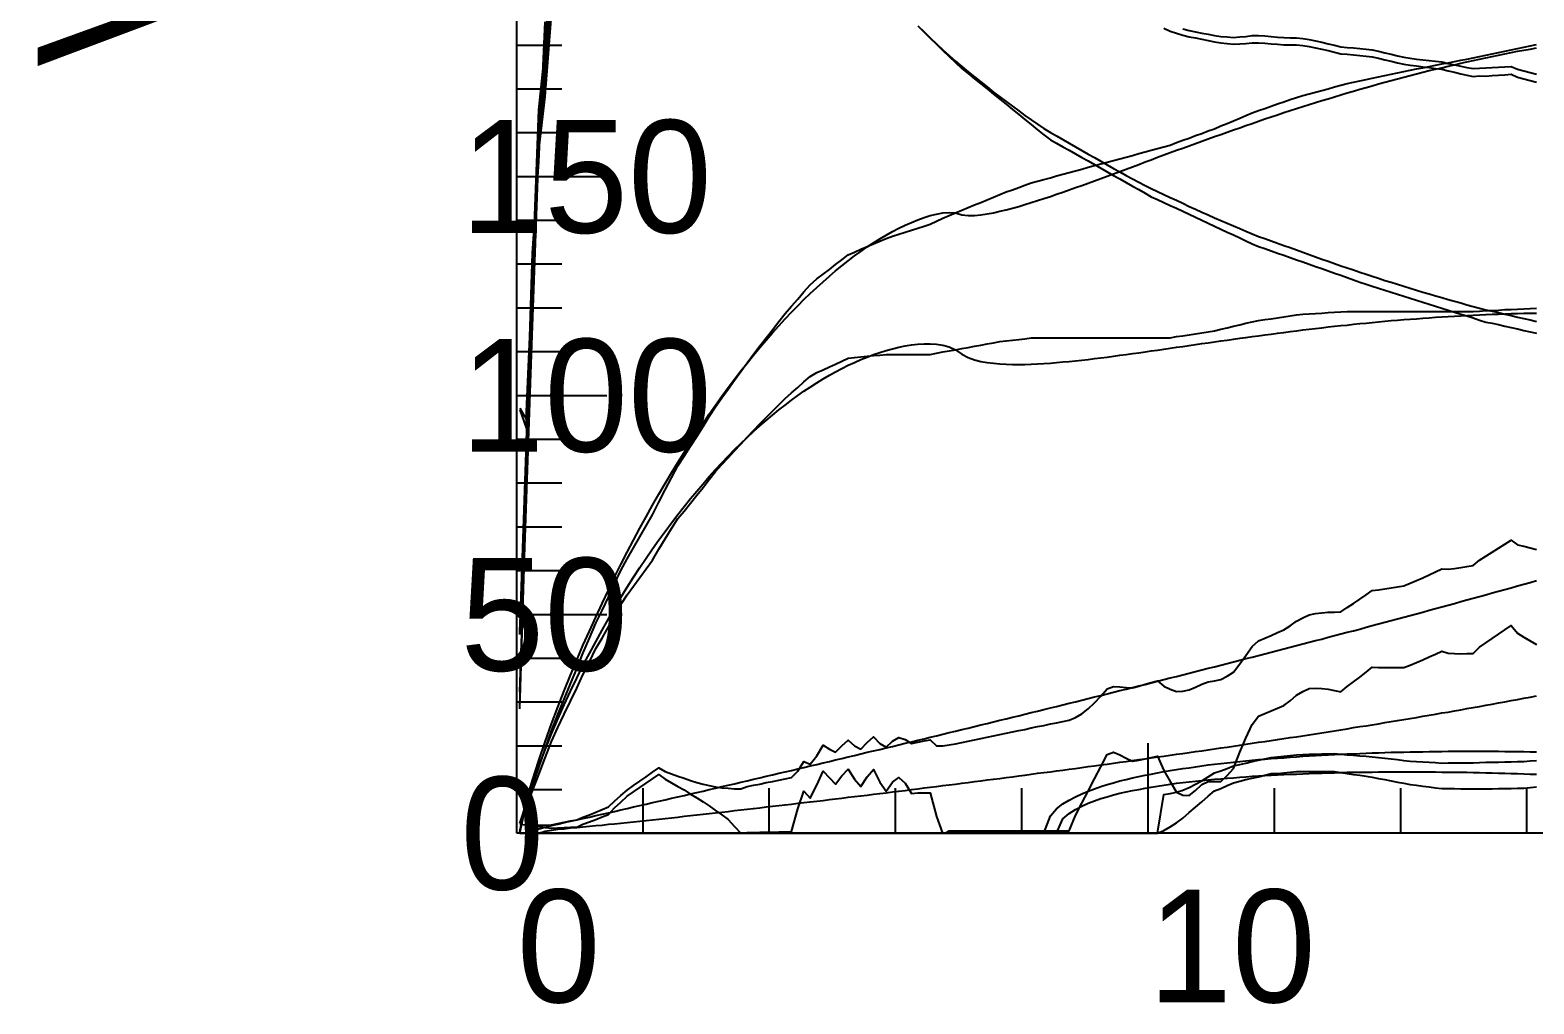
# Model space of a CAD drawing. Extents: x -35 to 191, y -35 to 135.
# Drawn here: x -34.5 to 72.2, y -12.1 to 57 of the extents above; entities that cross this region are included whole.
import ezdxf

# ---------------------------------------------------------------- set-up
doc = ezdxf.new("R2010")
doc.units = 0

msp = doc.modelspace()

# ---------------------------------------------------------------- linework, layer by layer
at = {"color": 0}
for p, q in [((0, 55.92), (3.2, 55.92)), ((0, 52.81), (3.2, 52.81)), ((0, 49.71), (3.2, 49.71)), ((0, 46.6), (6.4, 46.6)), ((0, 43.49), (3.2, 43.49)), ((0, 40.39), (3.2, 40.39)), ((0, 37.28), (3.2, 37.28)), ((0, 34.17), (3.2, 34.17)), ((0, 31.07), (6.4, 31.07)), ((0, 27.96), (3.2, 27.96)), ((0, 24.85), (3.2, 24.85)), ((0, 21.75), (3.2, 21.75)), ((0, 18.64), (3.2, 18.64)), ((0, 15.53), (6.4, 15.53)), ((0, 12.43), (3.2, 12.43)), ((0, 9.32), (3.2, 9.32)), ((0, 6.21), (3.2, 6.21)), ((44.8, 0), (44.8, 6.4)), ((0, 3.11), (3.2, 3.11)), ((8.96, 0), (8.96, 3.2)), ((17.92, 0), (17.92, 3.2)), ((26.88, 0), (26.88, 3.2)), ((35.84, 0), (35.84, 3.2)), ((53.76, 0), (53.76, 3.2)), ((62.72, 0), (62.72, 3.2)), ((71.68, 0), (71.68, 3.2))]:
    msp.add_line(p, q, dxfattribs=at)
msp.add_lwpolyline([(0, 0), (0, 108.73), (179.2, 108.73), (179.2, 0)], close=True, dxfattribs=at)
at = {"color": 3}
for points in [[(0.22, 30.15), (0.67, 29.39), (1.12, 39.49), (1.57, 51.34), (2.02, 55.63), (2.46, 61.73)], [(0.22, 14.1), (0.67, 27.04), (1.12, 41.16), (1.57, 47.64), (2.02, 57.57)], [(0.22, 0.13), (0.67, 2.26), (1.12, 3.76), (1.57, 5.17), (2.02, 6.49), (2.46, 7.75), (2.91, 8.95), (3.36, 10.1), (3.81, 11.21), (4.26, 12.28), (4.7, 13.33), (5.15, 14.34), (5.6, 15.33), (6.05, 16.3), (6.5, 17.24), (6.94, 18.16), (7.39, 19.06), (7.84, 19.94), (8.29, 20.8), (8.74, 21.64), (9.18, 22.46), (9.63, 23.27), (10.08, 24.05), (10.53, 24.82), (10.98, 25.57), (11.42, 26.31), (11.87, 27.02), (12.32, 27.73), (12.77, 28.41), (13.22, 29.08), (13.66, 29.74), (14.11, 30.38), (14.56, 31), (15.01, 31.62), (15.46, 32.21), (15.9, 32.8), (16.35, 33.36), (16.8, 33.92), (17.25, 34.46), (17.7, 34.99), (18.14, 35.5), (18.59, 36), (19.04, 36.49), (19.49, 36.96), (19.94, 37.42), (20.38, 37.87), (20.83, 38.3), (21.28, 38.72), (21.73, 39.13), (22.18, 39.52), (22.62, 39.9), (23.07, 40.27), (23.52, 40.62), (23.97, 40.96), (24.42, 41.28), (24.86, 41.6), (25.31, 41.89), (25.76, 42.17), (26.21, 42.44), (26.66, 42.69), (27.1, 42.93), (27.55, 43.14), (28, 43.34), (28.45, 43.52), (28.9, 43.68), (29.34, 43.82), (29.79, 43.93), (30.24, 44.01), (30.69, 44.04), (31.14, 44.01), (31.58, 43.89), (32.03, 43.83), (32.48, 43.84), (32.93, 43.88), (33.38, 43.95), (33.82, 44.03), (34.27, 44.13), (34.72, 44.24), (35.17, 44.35), (35.62, 44.48), (36.06, 44.61), (36.51, 44.75), (36.96, 44.89), (37.41, 45.03), (37.86, 45.18), (38.3, 45.34), (38.75, 45.49), (39.2, 45.65), (39.65, 45.81), (40.1, 45.97), (40.54, 46.13), (40.99, 46.3), (41.44, 46.46), (41.89, 46.63), (42.34, 46.79), (42.78, 46.96), (43.23, 47.12), (43.68, 47.29), (44.13, 47.46), (44.58, 47.63), (45.02, 47.79), (45.47, 47.96), (45.92, 48.13), (46.37, 48.29), (46.82, 48.46), (47.26, 48.62), (47.71, 48.78), (48.16, 48.95), (48.61, 49.11), (49.06, 49.27), (49.5, 49.43), (49.95, 49.59), (50.4, 49.75), (50.85, 49.91), (51.3, 50.06), (51.74, 50.22), (52.19, 50.37), (52.64, 50.53), (53.09, 50.68), (53.54, 50.83), (53.98, 50.98), (54.43, 51.13), (54.88, 51.27), (55.33, 51.42), (55.78, 51.56), (56.22, 51.7), (56.67, 51.85), (57.12, 51.98), (57.57, 52.12), (58.02, 52.26), (58.46, 52.39), (58.91, 52.53), (59.36, 52.66), (59.81, 52.79), (60.26, 52.92), (60.7, 53.04), (61.15, 53.17), (61.6, 53.29), (62.05, 53.41), (62.5, 53.53), (62.94, 53.65), (63.39, 53.77), (63.84, 53.88), (64.29, 54), (64.74, 54.11), (65.18, 54.22), (65.63, 54.32), (66.08, 54.43), (66.53, 54.53), (66.98, 54.64), (67.42, 54.74), (67.87, 54.84), (68.32, 54.93), (68.77, 55.03), (69.22, 55.12), (69.66, 55.21), (70.11, 55.3), (70.56, 55.39), (71.01, 55.48), (71.46, 55.56), (71.9, 55.64), (72.35, 55.72)], [(0.22, 0), (0.67, 0), (1.12, 0.19), (1.57, 0.31), (2.02, 0.43), (2.46, 0.54), (2.91, 0.65), (3.36, 0.75), (3.81, 0.85), (4.26, 0.95), (4.7, 1.05), (5.15, 1.15), (5.6, 1.25), (6.05, 1.35), (6.5, 1.45), (6.94, 1.55), (7.39, 1.65), (7.84, 1.76), (8.29, 1.86), (8.74, 1.96), (9.18, 2.06), (9.63, 2.17), (10.08, 2.27), (10.53, 2.37), (10.98, 2.48), (11.42, 2.58), (11.87, 2.68), (12.32, 2.79), (12.77, 2.89), (13.22, 2.99), (13.66, 3.1), (14.11, 3.2), (14.56, 3.31), (15.01, 3.41), (15.46, 3.51), (15.9, 3.62), (16.35, 3.72), (16.8, 3.83), (17.25, 3.93), (17.7, 4.04), (18.14, 4.14), (18.59, 4.25), (19.04, 4.35), (19.49, 4.46), (19.94, 4.57), (20.38, 4.67), (20.83, 4.78), (21.28, 4.88), (21.73, 4.99), (22.18, 5.1), (22.62, 5.2), (23.07, 5.31), (23.52, 5.42), (23.97, 5.52), (24.42, 5.63), (24.86, 5.74), (25.31, 5.84), (25.76, 5.95), (26.21, 6.06), (26.66, 6.16), (27.1, 6.27), (27.55, 6.38), (28, 6.49), (28.45, 6.6), (28.9, 6.7), (29.34, 6.81), (29.79, 6.92), (30.24, 7.03), (30.69, 7.14), (31.14, 7.25), (31.58, 7.35), (32.03, 7.46), (32.48, 7.57), (32.93, 7.68), (33.38, 7.79), (33.82, 7.9), (34.27, 8.01), (34.72, 8.12), (35.17, 8.23), (35.62, 8.34), (36.06, 8.45), (36.51, 8.56), (36.96, 8.67), (37.41, 8.78), (37.86, 8.89), (38.3, 9), (38.75, 9.11), (39.2, 9.22), (39.65, 9.33), (40.1, 9.45), (40.54, 9.56), (40.99, 9.67), (41.44, 9.78), (41.89, 9.89), (42.34, 10), (42.78, 10.12), (43.23, 10.23), (43.68, 10.34), (44.13, 10.45), (44.58, 10.56), (45.02, 10.68), (45.47, 10.79), (45.92, 10.9), (46.37, 11.02), (46.82, 11.13), (47.26, 11.24), (47.71, 11.36), (48.16, 11.47), (48.61, 11.59), (49.06, 11.7), (49.5, 11.81), (49.95, 11.93), (50.4, 12.04), (50.85, 12.16), (51.3, 12.27), (51.74, 12.39), (52.19, 12.5), (52.64, 12.62), (53.09, 12.73), (53.54, 12.85), (53.98, 12.97), (54.43, 13.08), (54.88, 13.2), (55.33, 13.32), (55.78, 13.43), (56.22, 13.55), (56.67, 13.67), (57.12, 13.78), (57.57, 13.9), (58.02, 14.02), (58.46, 14.14), (58.91, 14.26), (59.36, 14.37), (59.81, 14.49), (60.26, 14.61), (60.7, 14.73), (61.15, 14.85), (61.6, 14.97), (62.05, 15.09), (62.5, 15.21), (62.94, 15.33), (63.39, 15.45), (63.84, 15.57), (64.29, 15.69), (64.74, 15.82), (65.18, 15.94), (65.63, 16.06), (66.08, 16.18), (66.53, 16.3), (66.98, 16.43), (67.42, 16.55), (67.87, 16.67), (68.32, 16.8), (68.77, 16.92), (69.22, 17.05), (69.66, 17.17), (70.11, 17.3), (70.56, 17.42), (71.01, 17.55), (71.46, 17.68), (71.9, 17.8), (72.35, 17.93)], [(0.22, 0), (0.67, 0), (1.12, 0), (1.57, 0), (2.02, 0), (2.46, 0), (2.91, 0), (3.36, 0), (3.81, 0), (4.26, 0), (4.7, 0), (5.15, 0), (5.6, 0), (6.05, 0), (6.5, 0), (6.94, 0), (7.39, 0), (7.84, 0), (8.29, 0), (8.74, 0), (9.18, 0), (9.63, 0), (10.08, 0), (10.53, 0), (10.98, 0), (11.42, 0), (11.87, 0), (12.32, 0), (12.77, 0), (13.22, 0), (13.66, 0), (14.11, 0), (14.56, 0), (15.01, 0), (15.46, 0), (15.9, 0), (16.35, 0), (16.8, 0), (17.25, 0), (17.7, 0), (18.14, 0), (18.59, 0), (19.04, 0), (19.49, 0), (19.94, 0), (20.38, 0), (20.83, 0), (21.28, 0), (21.73, 0), (22.18, 0), (22.62, 0), (23.07, 0), (23.52, 0), (23.97, 0), (24.42, 0), (24.86, 0), (25.31, 0), (25.76, 0), (26.21, 0), (26.66, 0), (27.1, 0), (27.55, 0), (28, 0), (28.45, 0), (28.9, 0), (29.34, 0), (29.79, 0), (30.24, 0), (30.69, 0), (31.14, 0), (31.58, 0), (32.03, 0), (32.48, 0), (32.93, 0), (33.38, 0), (33.82, 0), (34.27, 0), (34.72, 0), (35.17, 0), (35.62, 0), (36.06, 0), (36.51, 0), (36.96, 0), (37.41, 0), (37.86, 1.23), (38.3, 1.72), (38.75, 2.08), (39.2, 2.35), (39.65, 2.59), (40.1, 2.8), (40.54, 2.99), (40.99, 3.16), (41.44, 3.31), (41.89, 3.45), (42.34, 3.58), (42.78, 3.71), (43.23, 3.82), (43.68, 3.92), (44.13, 4.02), (44.58, 4.12), (45.02, 4.2), (45.47, 4.29), (45.92, 4.37), (46.37, 4.45), (46.82, 4.52), (47.26, 4.59), (47.71, 4.65), (48.16, 4.72), (48.61, 4.78), (49.06, 4.84), (49.5, 4.89), (49.95, 4.94), (50.4, 4.99), (50.85, 5.04), (51.3, 5.09), (51.74, 5.13), (52.19, 5.18), (52.64, 5.22), (53.09, 5.26), (53.54, 5.29), (53.98, 5.33), (54.43, 5.36), (54.88, 5.4), (55.33, 5.43), (55.78, 5.46), (56.22, 5.48), (56.67, 5.51), (57.12, 5.54), (57.57, 5.56), (58.02, 5.58), (58.46, 5.61), (58.91, 5.63), (59.36, 5.64), (59.81, 5.66), (60.26, 5.68), (60.7, 5.7), (61.15, 5.71), (61.6, 5.72), (62.05, 5.74), (62.5, 5.75), (62.94, 5.76), (63.39, 5.77), (63.84, 5.78), (64.29, 5.78), (64.74, 5.79), (65.18, 5.8), (65.63, 5.8), (66.08, 5.81), (66.53, 5.81), (66.98, 5.81), (67.42, 5.81), (67.87, 5.81), (68.32, 5.81), (68.77, 5.81), (69.22, 5.81), (69.66, 5.81), (70.11, 5.8), (70.56, 5.8), (71.01, 5.79), (71.46, 5.79), (71.9, 5.78), (72.35, 5.77)]]:
    msp.add_lwpolyline(points, dxfattribs=at)
at = {"color": 4}
for points in [[(0.22, 30.16), (0.67, 29.39), (1.12, 39.46), (1.57, 51.3), (2.02, 55.57), (2.46, 61.67)], [(0.22, 9.02), (0.67, 24.09), (1.12, 37.1), (1.57, 49.87), (2.02, 54.37), (2.46, 60.58)], [(0.22, 0.69), (0.67, 2.05), (1.12, 3.36), (1.57, 4.67), (2.02, 5.97), (2.46, 7.27), (2.91, 8.42), (3.36, 9.51), (3.81, 10.59), (4.26, 11.67), (4.7, 12.75), (5.15, 13.83), (5.6, 14.9), (6.05, 15.81), (6.5, 16.76), (6.94, 17.7), (7.39, 18.64), (7.84, 19.48), (8.29, 20.26), (8.74, 21.04), (9.18, 21.81), (9.63, 22.59), (10.08, 23.5), (10.53, 24.36), (10.98, 25.22), (11.42, 26.07), (11.87, 26.75), (12.32, 27.46), (12.77, 28.16), (13.22, 28.86), (13.66, 29.56), (14.11, 30.26), (14.56, 30.89), (15.01, 31.51), (15.46, 32.14), (15.9, 32.76), (16.35, 33.37), (16.8, 33.99), (17.25, 34.58), (17.7, 35.16), (18.14, 35.73), (18.59, 36.3), (19.04, 36.87), (19.49, 37.39), (19.94, 37.9), (20.38, 38.42), (20.83, 38.92), (21.28, 39.33), (21.73, 39.67), (22.18, 40.01), (22.62, 40.36), (23.07, 40.69), (23.52, 41.03), (23.97, 41.24), (24.42, 41.44), (24.86, 41.64), (25.31, 41.83), (25.76, 42.02), (26.21, 42.21), (26.66, 42.36), (27.1, 42.51), (27.55, 42.65), (28, 42.8), (28.45, 42.94), (28.9, 43.08), (29.34, 43.22), (29.79, 43.44), (30.24, 43.63), (30.69, 43.83), (31.14, 44.02), (31.58, 44.2), (32.03, 44.39), (32.48, 44.58), (32.93, 44.76), (33.38, 44.95), (33.82, 45.14), (34.27, 45.32), (34.72, 45.5), (35.17, 45.66), (35.62, 45.82), (36.06, 45.98), (36.51, 46.14), (36.96, 46.27), (37.41, 46.39), (37.86, 46.51), (38.3, 46.64), (38.75, 46.76), (39.2, 46.88), (39.65, 47.01), (40.1, 47.13), (40.54, 47.25), (40.99, 47.37), (41.44, 47.5), (41.89, 47.62), (42.34, 47.74), (42.78, 47.86), (43.23, 47.98), (43.68, 48.1), (44.13, 48.22), (44.58, 48.34), (45.02, 48.46), (45.47, 48.58), (45.92, 48.7), (46.37, 48.82), (46.82, 49), (47.26, 49.17), (47.71, 49.33), (48.16, 49.5), (48.61, 49.66), (49.06, 49.83), (49.5, 49.99), (49.95, 50.19), (50.4, 50.37), (50.85, 50.56), (51.3, 50.74), (51.74, 50.93), (52.19, 51.11), (52.64, 51.28), (53.09, 51.43), (53.54, 51.59), (53.98, 51.75), (54.43, 51.9), (54.88, 52.06), (55.33, 52.21), (55.78, 52.34), (56.22, 52.46), (56.67, 52.59), (57.12, 52.71), (57.57, 52.83), (58.02, 52.95), (58.46, 53.07), (58.91, 53.19), (59.36, 53.29), (59.81, 53.39), (60.26, 53.49), (60.7, 53.58), (61.15, 53.68), (61.6, 53.77), (62.05, 53.87), (62.5, 53.96), (62.94, 54.05), (63.39, 54.14), (63.84, 54.23), (64.29, 54.32), (64.74, 54.41), (65.18, 54.5), (65.63, 54.59), (66.08, 54.67), (66.53, 54.76), (66.98, 54.85), (67.42, 54.93), (67.87, 55.01), (68.32, 55.11), (68.77, 55.21), (69.22, 55.3), (69.66, 55.4), (70.11, 55.5), (70.56, 55.59), (71.01, 55.68), (71.46, 55.78), (71.9, 55.87), (72.35, 55.96)], [(0.22, 0.65), (0.67, 0.59), (1.12, 0.56), (1.57, 0.56), (2.02, 0.57), (2.46, 0.6), (2.91, 0.7), (3.36, 0.79), (3.81, 0.87), (4.26, 0.96), (4.7, 1.14), (5.15, 1.31), (5.6, 1.49), (6.05, 1.68), (6.5, 1.87), (6.94, 2.28), (7.39, 2.67), (7.84, 3.06), (8.29, 3.38), (8.74, 3.7), (9.18, 4.01), (9.63, 4.33), (10.08, 4.64), (10.53, 4.38), (10.98, 4.21), (11.42, 4.05), (11.87, 3.9), (12.32, 3.73), (12.77, 3.6), (13.22, 3.48), (13.66, 3.38), (14.11, 3.28), (14.56, 3.22), (15.01, 3.19), (15.46, 3.16), (15.9, 3.16), (16.35, 3.31), (16.8, 3.4), (17.25, 3.49), (17.7, 3.59), (18.14, 3.68), (18.59, 3.77), (19.04, 3.86), (19.49, 3.95), (19.94, 4.4), (20.38, 5.1), (20.83, 4.9), (21.28, 5.5), (21.73, 6.24), (22.18, 5.97), (22.62, 5.76), (23.07, 6.2), (23.52, 6.6), (23.97, 6.2), (24.42, 5.97), (24.86, 6.44), (25.31, 6.84), (25.76, 6.36), (26.21, 6.11), (26.66, 6.53), (27.1, 6.79), (27.55, 6.64), (28, 6.36), (28.45, 6.47), (28.9, 6.55), (29.34, 6.63), (29.79, 6.19), (30.24, 6.19), (30.69, 6.26), (31.14, 6.35), (31.58, 6.44), (32.03, 6.54), (32.48, 6.63), (32.93, 6.72), (33.38, 6.82), (33.82, 6.91), (34.27, 7), (34.72, 7.1), (35.17, 7.19), (35.62, 7.28), (36.06, 7.37), (36.51, 7.47), (36.96, 7.56), (37.41, 7.65), (37.86, 7.75), (38.3, 7.84), (38.75, 7.93), (39.2, 8.03), (39.65, 8.22), (40.1, 8.48), (40.54, 8.83), (40.99, 9.24), (41.44, 9.72), (41.89, 10.24), (42.34, 10.42), (42.78, 10.38), (43.23, 10.35), (43.68, 10.32), (44.13, 10.44), (44.58, 10.57), (45.02, 10.69), (45.47, 10.82), (45.92, 10.43), (46.37, 10.21), (46.82, 10.05), (47.26, 10.09), (47.71, 10.17), (48.16, 10.36), (48.61, 10.58), (49.06, 10.73), (49.5, 10.82), (49.95, 10.91), (50.4, 11.15), (50.85, 11.43), (51.3, 12.03), (51.74, 12.61), (52.19, 13.24), (52.64, 13.66), (53.09, 13.85), (53.54, 14.04), (53.98, 14.24), (54.43, 14.43), (54.88, 14.72), (55.33, 15.04), (55.78, 15.28), (56.22, 15.49), (56.67, 15.58), (57.12, 15.63), (57.57, 15.69), (58.02, 15.69), (58.46, 15.71), (58.91, 16.01), (59.36, 16.31), (59.81, 16.61), (60.26, 16.91), (60.7, 17.22), (61.15, 17.27), (61.6, 17.34), (62.05, 17.41), (62.5, 17.48), (62.94, 17.55), (63.39, 17.74), (63.84, 17.93), (64.29, 18.13), (64.74, 18.34), (65.18, 18.55), (65.63, 18.76), (66.08, 18.74), (66.53, 18.79), (66.98, 18.85), (67.42, 18.93), (67.87, 19), (68.32, 19.38), (68.77, 19.66), (69.22, 19.94), (69.66, 20.22), (70.11, 20.5), (70.56, 20.79), (71.01, 20.47), (71.46, 20.36), (71.9, 20.25), (72.35, 20.14)], [(0.22, 0), (0.67, 0), (1.12, 0), (1.57, 0), (2.02, 0), (2.46, 0), (2.91, 0), (3.36, 0), (3.81, 0), (4.26, 0), (4.7, 0), (5.15, 0), (5.6, 0), (6.05, 0), (6.5, 0), (6.94, 0), (7.39, 0), (7.84, 0), (8.29, 0), (8.74, 0), (9.18, 0), (9.63, 0), (10.08, 0), (10.53, 0), (10.98, 0), (11.42, 0), (11.87, 0), (12.32, 0), (12.77, 0), (13.22, 0), (13.66, 0), (14.11, 0), (14.56, 0), (15.01, 0), (15.46, 0), (15.9, 0), (16.35, 0), (16.8, 0), (17.25, 0), (17.7, 0), (18.14, 0), (18.59, 0), (19.04, 0), (19.49, 0), (19.94, 0), (20.38, 0), (20.83, 0), (21.28, 0), (21.73, 0), (22.18, 0), (22.62, 0), (23.07, 0), (23.52, 0), (23.97, 0), (24.42, 0), (24.86, 0), (25.31, 0), (25.76, 0), (26.21, 0), (26.66, 0), (27.1, 0), (27.55, 0), (28, 0), (28.45, 0), (28.9, 0), (29.34, 0), (29.79, 0), (30.24, 0), (30.69, 0), (31.14, 0), (31.58, 0), (32.03, 0), (32.48, 0), (32.93, 0), (33.38, 0), (33.82, 0), (34.27, 0), (34.72, 0), (35.17, 0), (35.62, 0), (36.06, 0), (36.51, 0), (36.96, 0), (37.41, 0), (37.86, 0), (38.3, 0), (38.75, 0), (39.2, 0), (39.65, 0), (40.1, 0), (40.54, 0), (40.99, 0), (41.44, 0), (41.89, 0), (42.34, 0), (42.78, 0), (43.23, 0), (43.68, 0), (44.13, 0), (44.58, 0), (45.02, 0), (45.47, 0), (45.92, 2.74), (46.37, 2.81), (46.82, 2.91), (47.26, 3.05), (47.71, 3.24), (48.16, 3.47), (48.61, 3.72), (49.06, 3.99), (49.5, 4.28), (49.95, 4.42), (50.4, 4.6), (50.85, 4.77), (51.3, 4.87), (51.74, 4.97), (52.19, 5.08), (52.64, 5.18), (53.09, 5.28), (53.54, 5.38), (53.98, 5.41), (54.43, 5.46), (54.88, 5.51), (55.33, 5.56), (55.78, 5.58), (56.22, 5.6), (56.67, 5.61), (57.12, 5.63), (57.57, 5.64), (58.02, 5.65), (58.46, 5.6), (58.91, 5.57), (59.36, 5.53), (59.81, 5.49), (60.26, 5.46), (60.7, 5.42), (61.15, 5.37), (61.6, 5.32), (62.05, 5.27), (62.5, 5.22), (62.94, 5.17), (63.39, 5.12), (63.84, 5.1), (64.29, 5.07), (64.74, 5.04), (65.18, 5.01), (65.63, 4.98), (66.08, 5), (66.53, 5), (66.98, 5), (67.42, 5), (67.87, 5), (68.32, 5.01), (68.77, 5.03), (69.22, 5.04), (69.66, 5.05), (70.11, 5.06), (70.56, 5.07), (71.01, 5.08), (71.46, 5.1), (71.9, 5.13), (72.35, 5.15)]]:
    msp.add_lwpolyline(points, dxfattribs=at)
at = {"color": 1}
for points in [[(0.22, 14.31), (0.67, 25.12), (1.12, 37.39), (1.57, 50.06), (2.02, 53.34), (2.46, 59.09)], [(45.92, 57.13), (46.37, 56.91), (46.82, 56.76), (47.26, 56.63), (47.71, 56.52), (48.16, 56.43), (48.61, 56.35), (49.06, 56.26), (49.5, 56.16), (49.95, 56.09), (50.4, 56.03), (50.85, 55.99), (51.3, 56.01), (51.74, 56.04), (52.19, 56.08), (52.64, 56.09), (53.09, 56.06), (53.54, 56.02), (53.98, 55.98), (54.43, 55.94), (54.88, 55.93), (55.33, 55.93), (55.78, 55.89), (56.22, 55.83), (56.67, 55.74), (57.12, 55.64), (57.57, 55.54), (58.02, 55.43), (58.46, 55.31), (58.91, 55.28), (59.36, 55.23), (59.81, 55.18), (60.26, 55.13), (60.7, 55.1), (61.15, 54.99), (61.6, 54.88), (62.05, 54.78), (62.5, 54.67), (62.94, 54.57), (63.39, 54.5), (63.84, 54.44), (64.29, 54.38), (64.74, 54.33), (65.18, 54.27), (65.63, 54.22), (66.08, 54.09), (66.53, 53.99), (66.98, 53.89), (67.42, 53.79), (67.87, 53.7), (68.32, 53.73), (68.77, 53.72), (69.22, 53.76), (69.66, 53.79), (70.11, 53.82), (70.56, 53.85), (71.01, 53.65), (71.46, 53.53), (71.9, 53.41), (72.35, 53.3)]]:
    msp.add_lwpolyline(points, dxfattribs=at)
at = {"color": 2}
for points in [[(0.22, 30.03), (0.67, 28.77), (1.12, 38.33), (1.57, 49.8), (2.02, 53.41), (2.46, 59.07)], [(0.22, 8.83), (0.67, 23.44), (1.12, 35.99), (1.57, 48.43), (2.02, 52.27), (2.46, 58.07)], [(28.45, 57.3), (28.9, 56.87), (29.34, 56.44), (29.79, 56.01), (30.24, 55.59), (30.69, 55.19), (31.14, 54.79), (31.58, 54.4), (32.03, 54.03), (32.48, 53.67), (32.93, 53.31), (33.38, 52.95), (33.82, 52.59), (34.27, 52.25), (34.72, 51.91), (35.17, 51.58), (35.62, 51.25), (36.06, 50.93), (36.51, 50.62), (36.96, 50.31), (37.41, 50.01), (37.86, 49.71), (38.3, 49.48), (38.75, 49.22), (39.2, 48.96), (39.65, 48.71), (40.1, 48.45), (40.54, 48.19), (40.99, 47.94), (41.44, 47.68), (41.89, 47.42), (42.34, 47.17), (42.78, 46.92), (43.23, 46.68), (43.68, 46.44), (44.13, 46.2), (44.58, 45.97), (45.02, 45.74), (45.47, 45.54), (45.92, 45.33), (46.37, 45.12), (46.82, 44.91), (47.26, 44.7), (47.71, 44.48), (48.16, 44.28), (48.61, 44.07), (49.06, 43.87), (49.5, 43.67), (49.95, 43.48), (50.4, 43.28), (50.85, 43.09), (51.3, 42.9), (51.74, 42.72), (52.19, 42.53), (52.64, 42.35), (53.09, 42.19), (53.54, 42.03), (53.98, 41.87), (54.43, 41.71), (54.88, 41.55), (55.33, 41.39), (55.78, 41.22), (56.22, 41.06), (56.67, 40.9), (57.12, 40.74), (57.57, 40.58), (58.02, 40.43), (58.46, 40.27), (58.91, 40.12), (59.36, 39.97), (59.81, 39.82), (60.26, 39.67), (60.7, 39.52), (61.15, 39.38), (61.6, 39.23), (62.05, 39.09), (62.5, 38.95), (62.94, 38.81), (63.39, 38.67), (63.84, 38.54), (64.29, 38.4), (64.74, 38.27), (65.18, 38.14), (65.63, 38.01), (66.08, 37.88), (66.53, 37.75), (66.98, 37.63), (67.42, 37.5), (67.87, 37.38), (68.32, 37.25), (68.77, 37.13), (69.22, 37.04), (69.66, 36.94), (70.11, 36.83), (70.56, 36.73), (71.01, 36.62), (71.46, 36.52), (71.9, 36.42), (72.35, 36.31)], [(47.26, 57.07), (47.71, 56.95), (48.16, 56.86), (48.61, 56.78), (49.06, 56.7), (49.5, 56.61), (49.95, 56.54), (50.4, 56.5), (50.85, 56.47), (51.3, 56.5), (51.74, 56.54), (52.19, 56.6), (52.64, 56.61), (53.09, 56.57), (53.54, 56.53), (53.98, 56.49), (54.43, 56.45), (54.88, 56.43), (55.33, 56.43), (55.78, 56.38), (56.22, 56.32), (56.67, 56.23), (57.12, 56.12), (57.57, 56.02), (58.02, 55.91), (58.46, 55.79), (58.91, 55.76), (59.36, 55.72), (59.81, 55.67), (60.26, 55.63), (60.7, 55.59), (61.15, 55.48), (61.6, 55.37), (62.05, 55.27), (62.5, 55.16), (62.94, 55.06), (63.39, 54.99), (63.84, 54.93), (64.29, 54.88), (64.74, 54.83), (65.18, 54.78), (65.63, 54.73), (66.08, 54.61), (66.53, 54.52), (66.98, 54.42), (67.42, 54.34), (67.87, 54.25), (68.32, 54.29), (68.77, 54.3), (69.22, 54.33), (69.66, 54.35), (70.11, 54.38), (70.56, 54.41), (71.01, 54.21), (71.46, 54.09), (71.9, 53.97), (72.35, 53.85)], [(0.22, 0), (0.67, 2.07), (1.12, 3.45), (1.57, 4.73), (2.02, 5.92), (2.46, 7.04), (2.91, 8.1), (3.36, 9.1), (3.81, 10.07), (4.26, 10.99), (4.7, 11.89), (5.15, 12.75), (5.6, 13.59), (6.05, 14.41), (6.5, 15.2), (6.94, 15.97), (7.39, 16.72), (7.84, 17.45), (8.29, 18.16), (8.74, 18.85), (9.18, 19.52), (9.63, 20.17), (10.08, 20.81), (10.53, 21.42), (10.98, 22.03), (11.42, 22.61), (11.87, 23.18), (12.32, 23.74), (12.77, 24.28), (13.22, 24.8), (13.66, 25.31), (14.11, 25.81), (14.56, 26.29), (15.01, 26.76), (15.46, 27.22), (15.9, 27.66), (16.35, 28.09), (16.8, 28.5), (17.25, 28.9), (17.7, 29.29), (18.14, 29.67), (18.59, 30.03), (19.04, 30.38), (19.49, 30.72), (19.94, 31.05), (20.38, 31.36), (20.83, 31.66), (21.28, 31.95), (21.73, 32.23), (22.18, 32.49), (22.62, 32.74), (23.07, 32.98), (23.52, 33.2), (23.97, 33.41), (24.42, 33.61), (24.86, 33.79), (25.31, 33.96), (25.76, 34.12), (26.21, 34.26), (26.66, 34.38), (27.1, 34.49), (27.55, 34.58), (28, 34.65), (28.45, 34.7), (28.9, 34.72), (29.34, 34.72), (29.79, 34.69), (30.24, 34.62), (30.69, 34.51), (31.14, 34.3), (31.58, 33.99), (32.03, 33.75), (32.48, 33.59), (32.93, 33.48), (33.38, 33.4), (33.82, 33.35), (34.27, 33.31), (34.72, 33.28), (35.17, 33.27), (35.62, 33.27), (36.06, 33.27), (36.51, 33.29), (36.96, 33.31), (37.41, 33.33), (37.86, 33.36), (38.3, 33.4), (38.75, 33.44), (39.2, 33.48), (39.65, 33.52), (40.1, 33.57), (40.54, 33.62), (40.99, 33.68), (41.44, 33.73), (41.89, 33.79), (42.34, 33.85), (42.78, 33.91), (43.23, 33.97), (43.68, 34.03), (44.13, 34.09), (44.58, 34.15), (45.02, 34.22), (45.47, 34.28), (45.92, 34.35), (46.37, 34.41), (46.82, 34.48), (47.26, 34.54), (47.71, 34.61), (48.16, 34.67), (48.61, 34.74), (49.06, 34.8), (49.5, 34.86), (49.95, 34.93), (50.4, 34.99), (50.85, 35.06), (51.3, 35.12), (51.74, 35.18), (52.19, 35.24), (52.64, 35.3), (53.09, 35.36), (53.54, 35.42), (53.98, 35.48), (54.43, 35.54), (54.88, 35.59), (55.33, 35.65), (55.78, 35.71), (56.22, 35.76), (56.67, 35.81), (57.12, 35.87), (57.57, 35.92), (58.02, 35.97), (58.46, 36.02), (58.91, 36.06), (59.36, 36.11), (59.81, 36.16), (60.26, 36.2), (60.7, 36.24), (61.15, 36.29), (61.6, 36.33), (62.05, 36.37), (62.5, 36.41), (62.94, 36.44), (63.39, 36.48), (63.84, 36.51), (64.29, 36.55), (64.74, 36.58), (65.18, 36.61), (65.63, 36.64), (66.08, 36.67), (66.53, 36.69), (66.98, 36.72), (67.42, 36.74), (67.87, 36.77), (68.32, 36.79), (68.77, 36.81), (69.22, 36.82), (69.66, 36.84), (70.11, 36.86), (70.56, 36.87), (71.01, 36.88), (71.46, 36.89), (71.9, 36.9), (72.35, 36.91)], [(0.22, 0), (0.67, 0), (1.12, 0), (1.57, 0), (2.02, 0.15), (2.46, 0.22), (2.91, 0.28), (3.36, 0.32), (3.81, 0.37), (4.26, 0.41), (4.7, 0.45), (5.15, 0.49), (5.6, 0.54), (6.05, 0.58), (6.5, 0.63), (6.94, 0.67), (7.39, 0.72), (7.84, 0.76), (8.29, 0.81), (8.74, 0.86), (9.18, 0.91), (9.63, 0.96), (10.08, 1), (10.53, 1.05), (10.98, 1.1), (11.42, 1.15), (11.87, 1.2), (12.32, 1.25), (12.77, 1.3), (13.22, 1.35), (13.66, 1.4), (14.11, 1.45), (14.56, 1.5), (15.01, 1.55), (15.46, 1.6), (15.9, 1.65), (16.35, 1.7), (16.8, 1.76), (17.25, 1.81), (17.7, 1.86), (18.14, 1.91), (18.59, 1.96), (19.04, 2.02), (19.49, 2.07), (19.94, 2.12), (20.38, 2.17), (20.83, 2.23), (21.28, 2.28), (21.73, 2.33), (22.18, 2.39), (22.62, 2.44), (23.07, 2.49), (23.52, 2.55), (23.97, 2.6), (24.42, 2.66), (24.86, 2.71), (25.31, 2.76), (25.76, 2.82), (26.21, 2.87), (26.66, 2.93), (27.1, 2.99), (27.55, 3.04), (28, 3.1), (28.45, 3.15), (28.9, 3.21), (29.34, 3.26), (29.79, 3.32), (30.24, 3.38), (30.69, 3.43), (31.14, 3.49), (31.58, 3.55), (32.03, 3.6), (32.48, 3.66), (32.93, 3.72), (33.38, 3.78), (33.82, 3.84), (34.27, 3.89), (34.72, 3.95), (35.17, 4.01), (35.62, 4.07), (36.06, 4.13), (36.51, 4.19), (36.96, 4.25), (37.41, 4.3), (37.86, 4.36), (38.3, 4.42), (38.75, 4.48), (39.2, 4.54), (39.65, 4.6), (40.1, 4.66), (40.54, 4.73), (40.99, 4.79), (41.44, 4.85), (41.89, 4.91), (42.34, 4.97), (42.78, 5.03), (43.23, 5.09), (43.68, 5.16), (44.13, 5.22), (44.58, 5.28), (45.02, 5.34), (45.47, 5.41), (45.92, 5.47), (46.37, 5.53), (46.82, 5.6), (47.26, 5.66), (47.71, 5.72), (48.16, 5.79), (48.61, 5.85), (49.06, 5.92), (49.5, 5.98), (49.95, 6.05), (50.4, 6.11), (50.85, 6.18), (51.3, 6.25), (51.74, 6.31), (52.19, 6.38), (52.64, 6.45), (53.09, 6.51), (53.54, 6.58), (53.98, 6.65), (54.43, 6.72), (54.88, 6.79), (55.33, 6.85), (55.78, 6.92), (56.22, 6.99), (56.67, 7.06), (57.12, 7.13), (57.57, 7.2), (58.02, 7.27), (58.46, 7.34), (58.91, 7.41), (59.36, 7.49), (59.81, 7.56), (60.26, 7.63), (60.7, 7.7), (61.15, 7.77), (61.6, 7.85), (62.05, 7.92), (62.5, 8), (62.94, 8.07), (63.39, 8.15), (63.84, 8.22), (64.29, 8.3), (64.74, 8.37), (65.18, 8.45), (65.63, 8.53), (66.08, 8.6), (66.53, 8.68), (66.98, 8.76), (67.42, 8.84), (67.87, 8.92), (68.32, 9), (68.77, 9.08), (69.22, 9.16), (69.66, 9.24), (70.11, 9.32), (70.56, 9.41), (71.01, 9.49), (71.46, 9.58), (71.9, 9.66), (72.35, 9.75)], [(0.22, 0), (0.67, 0), (1.12, 0), (1.57, 0), (2.02, 0), (2.46, 0), (2.91, 0), (3.36, 0), (3.81, 0), (4.26, 0), (4.7, 0), (5.15, 0), (5.6, 0), (6.05, 0), (6.5, 0), (6.94, 0), (7.39, 0), (7.84, 0), (8.29, 0), (8.74, 0), (9.18, 0), (9.63, 0), (10.08, 0), (10.53, 0), (10.98, 0), (11.42, 0), (11.87, 0), (12.32, 0), (12.77, 0), (13.22, 0), (13.66, 0), (14.11, 0), (14.56, 0), (15.01, 0), (15.46, 0), (15.9, 0), (16.35, 0), (16.8, 0), (17.25, 0), (17.7, 0), (18.14, 0), (18.59, 0), (19.04, 0), (19.49, 0), (19.94, 0), (20.38, 0), (20.83, 0), (21.28, 0), (21.73, 0), (22.18, 0), (22.62, 0), (23.07, 0), (23.52, 0), (23.97, 0), (24.42, 0), (24.86, 0), (25.31, 0), (25.76, 0), (26.21, 0), (26.66, 0), (27.1, 0), (27.55, 0), (28, 0), (28.45, 0), (28.9, 0), (29.34, 0), (29.79, 0), (30.24, 0), (30.69, 0), (31.14, 0), (31.58, 0), (32.03, 0), (32.48, 0), (32.93, 0), (33.38, 0), (33.82, 0), (34.27, 0), (34.72, 0), (35.17, 0), (35.62, 0), (36.06, 0), (36.51, 0), (36.96, 0), (37.41, 0), (37.86, 0), (38.3, 0), (38.75, 1.01), (39.2, 1.4), (39.65, 1.69), (40.1, 1.93), (40.54, 2.13), (40.99, 2.3), (41.44, 2.46), (41.89, 2.59), (42.34, 2.72), (42.78, 2.84), (43.23, 2.93), (43.68, 3.03), (44.13, 3.11), (44.58, 3.2), (45.02, 3.27), (45.47, 3.34), (45.92, 3.41), (46.37, 3.48), (46.82, 3.54), (47.26, 3.59), (47.71, 3.64), (48.16, 3.69), (48.61, 3.74), (49.06, 3.78), (49.5, 3.83), (49.95, 3.87), (50.4, 3.91), (50.85, 3.94), (51.3, 3.97), (51.74, 4.01), (52.19, 4.04), (52.64, 4.07), (53.09, 4.09), (53.54, 4.12), (53.98, 4.14), (54.43, 4.16), (54.88, 4.19), (55.33, 4.2), (55.78, 4.22), (56.22, 4.24), (56.67, 4.25), (57.12, 4.27), (57.57, 4.28), (58.02, 4.29), (58.46, 4.31), (58.91, 4.32), (59.36, 4.32), (59.81, 4.33), (60.26, 4.34), (60.7, 4.34), (61.15, 4.35), (61.6, 4.35), (62.05, 4.35), (62.5, 4.36), (62.94, 4.36), (63.39, 4.36), (63.84, 4.36), (64.29, 4.35), (64.74, 4.35), (65.18, 4.35), (65.63, 4.34), (66.08, 4.34), (66.53, 4.33), (66.98, 4.33), (67.42, 4.32), (67.87, 4.31), (68.32, 4.3), (68.77, 4.29), (69.22, 4.28), (69.66, 4.27), (70.11, 4.25), (70.56, 4.24), (71.01, 4.23), (71.46, 4.21), (71.9, 4.2), (72.35, 4.18)]]:
    msp.add_lwpolyline(points, dxfattribs=at)
at = {"color": 6}
for points in [[(0.22, 10.04), (0.67, 23.03), (1.12, 36.03), (1.57, 49.02), (2.02, 52.32), (2.46, 58.09)], [(28.45, 57.28), (28.9, 56.84), (29.34, 56.41), (29.79, 55.98), (30.24, 55.55), (30.69, 55.12), (31.14, 54.69), (31.58, 54.26), (32.03, 53.9), (32.48, 53.53), (32.93, 53.17), (33.38, 52.81), (33.82, 52.45), (34.27, 52.09), (34.72, 51.72), (35.17, 51.36), (35.62, 51), (36.06, 50.64), (36.51, 50.28), (36.96, 49.91), (37.41, 49.55), (37.86, 49.19), (38.3, 48.97), (38.75, 48.71), (39.2, 48.46), (39.65, 48.21), (40.1, 47.95), (40.54, 47.7), (40.99, 47.44), (41.44, 47.19), (41.89, 46.94), (42.34, 46.68), (42.78, 46.43), (43.23, 46.17), (43.68, 45.92), (44.13, 45.67), (44.58, 45.41), (45.02, 45.16), (45.47, 44.97), (45.92, 44.76), (46.37, 44.55), (46.82, 44.34), (47.26, 44.13), (47.71, 43.92), (48.16, 43.71), (48.61, 43.5), (49.06, 43.29), (49.5, 43.08), (49.95, 42.87), (50.4, 42.66), (50.85, 42.45), (51.3, 42.24), (51.74, 42.03), (52.19, 41.82), (52.64, 41.64), (53.09, 41.48), (53.54, 41.33), (53.98, 41.17), (54.43, 41.01), (54.88, 40.85), (55.33, 40.69), (55.78, 40.54), (56.22, 40.38), (56.67, 40.22), (57.12, 40.06), (57.57, 39.9), (58.02, 39.75), (58.46, 39.59), (58.91, 39.43), (59.36, 39.27), (59.81, 39.11), (60.26, 38.95), (60.7, 38.81), (61.15, 38.67), (61.6, 38.53), (62.05, 38.39), (62.5, 38.25), (62.94, 38.11), (63.39, 37.96), (63.84, 37.82), (64.29, 37.68), (64.74, 37.54), (65.18, 37.4), (65.63, 37.26), (66.08, 37.12), (66.53, 36.98), (66.98, 36.84), (67.42, 36.7), (67.87, 36.56), (68.32, 36.41), (68.77, 36.27), (69.22, 36.19), (69.66, 36.09), (70.11, 35.98), (70.56, 35.88), (71.01, 35.78), (71.46, 35.68), (71.9, 35.58), (72.35, 35.48)], [(0.22, 0.68), (0.67, 1.84), (1.12, 3.01), (1.57, 4.17), (2.02, 5.34), (2.46, 6.5), (2.91, 7.5), (3.36, 8.44), (3.81, 9.37), (4.26, 10.3), (4.7, 11.24), (5.15, 12.17), (5.6, 13.1), (6.05, 13.85), (6.5, 14.64), (6.94, 15.44), (7.39, 16.24), (7.84, 16.92), (8.29, 17.53), (8.74, 18.15), (9.18, 18.76), (9.63, 19.38), (10.08, 20.16), (10.53, 20.89), (10.98, 21.62), (11.42, 22.34), (11.87, 22.86), (12.32, 23.42), (12.77, 23.98), (13.22, 24.54), (13.66, 25.1), (14.11, 25.66), (14.56, 26.16), (15.01, 26.64), (15.46, 27.13), (15.9, 27.61), (16.35, 28.1), (16.8, 28.58), (17.25, 29.05), (17.7, 29.49), (18.14, 29.94), (18.59, 30.39), (19.04, 30.84), (19.49, 31.24), (19.94, 31.63), (20.38, 32.02), (20.83, 32.41), (21.28, 32.68), (21.73, 32.89), (22.18, 33.09), (22.62, 33.29), (23.07, 33.5), (23.52, 33.7), (23.97, 33.76), (24.42, 33.8), (24.86, 33.84), (25.31, 33.89), (25.76, 33.93), (26.21, 33.97), (26.66, 33.96), (27.1, 33.96), (27.55, 33.96), (28, 33.96), (28.45, 33.96), (28.9, 33.96), (29.34, 33.96), (29.79, 34.06), (30.24, 34.15), (30.69, 34.23), (31.14, 34.31), (31.58, 34.39), (32.03, 34.47), (32.48, 34.55), (32.93, 34.63), (33.38, 34.72), (33.82, 34.8), (34.27, 34.88), (34.72, 34.94), (35.17, 34.99), (35.62, 35.04), (36.06, 35.09), (36.51, 35.14), (36.96, 35.14), (37.41, 35.14), (37.86, 35.14), (38.3, 35.14), (38.75, 35.14), (39.2, 35.14), (39.65, 35.14), (40.1, 35.14), (40.54, 35.14), (40.99, 35.14), (41.44, 35.14), (41.89, 35.14), (42.34, 35.14), (42.78, 35.14), (43.23, 35.14), (43.68, 35.14), (44.13, 35.14), (44.58, 35.14), (45.02, 35.14), (45.47, 35.14), (45.92, 35.14), (46.37, 35.14), (46.82, 35.24), (47.26, 35.3), (47.71, 35.37), (48.16, 35.44), (48.61, 35.51), (49.06, 35.58), (49.5, 35.65), (49.95, 35.77), (50.4, 35.87), (50.85, 35.98), (51.3, 36.08), (51.74, 36.18), (52.19, 36.29), (52.64, 36.37), (53.09, 36.44), (53.54, 36.51), (53.98, 36.57), (54.43, 36.64), (54.88, 36.71), (55.33, 36.78), (55.78, 36.82), (56.22, 36.85), (56.67, 36.88), (57.12, 36.91), (57.57, 36.94), (58.02, 36.97), (58.46, 37), (58.91, 37.03), (59.36, 37.03), (59.81, 37.03), (60.26, 37.03), (60.7, 37.03), (61.15, 37.03), (61.6, 37.03), (62.05, 37.03), (62.5, 37.03), (62.94, 37.03), (63.39, 37.03), (63.84, 37.03), (64.29, 37.03), (64.74, 37.03), (65.18, 37.03), (65.63, 37.03), (66.08, 37.03), (66.53, 37.03), (66.98, 37.03), (67.42, 37.03), (67.87, 37.03), (68.32, 37.05), (68.77, 37.08), (69.22, 37.1), (69.66, 37.12), (70.11, 37.15), (70.56, 37.17), (71.01, 37.19), (71.46, 37.22), (71.9, 37.24), (72.35, 37.26)], [(30.43, 0), (30.69, 0.17), (31.14, 0.17), (31.58, 0.17), (32.03, 0.17), (32.48, 0.17), (32.93, 0.17), (33.38, 0.17), (33.82, 0.17), (34.27, 0.17), (34.72, 0.17), (35.17, 0.17), (35.62, 0.17), (36.06, 0.17), (36.51, 0.17), (36.96, 0.17), (37.41, 0.17), (37.86, 0.17), (38.3, 0.17), (38.75, 0.17), (39.2, 0.17), (39.65, 1.25), (40.1, 2.12), (40.54, 2.98), (40.99, 3.85), (41.44, 4.72), (41.89, 5.58), (42.34, 5.76), (42.78, 5.55), (43.23, 5.33), (43.68, 5.12), (44.13, 5.19), (44.58, 5.28), (45.02, 5.37), (45.47, 5.46), (45.92, 4.45), (46.37, 3.68), (46.82, 2.92), (47.26, 2.71), (47.71, 2.68), (48.16, 3.03), (48.61, 3.45), (49.06, 3.66), (49.5, 3.66), (49.95, 3.66), (50.4, 4.09), (50.85, 4.58), (51.3, 5.75), (51.74, 6.74), (52.19, 7.72), (52.64, 8.31), (53.09, 8.49), (53.54, 8.68), (53.98, 8.87), (54.43, 9.07), (54.88, 9.4), (55.33, 9.79), (55.78, 10.05), (56.22, 10.26), (56.67, 10.29), (57.12, 10.26), (57.57, 10.23), (58.02, 10.12), (58.46, 10.04), (58.91, 10.4), (59.36, 10.74), (59.81, 11.08), (60.26, 11.43), (60.7, 11.78), (61.15, 11.76), (61.6, 11.76), (62.05, 11.76), (62.5, 11.76), (62.94, 11.76), (63.39, 11.93), (63.84, 12.11), (64.29, 12.3), (64.74, 12.51), (65.18, 12.71), (65.63, 12.91), (66.08, 12.78), (66.53, 12.76), (66.98, 12.73), (67.42, 12.74), (67.87, 12.74), (68.32, 13.2), (68.77, 13.51), (69.22, 13.81), (69.66, 14.12), (70.11, 14.43), (70.56, 14.73), (71.01, 14.19), (71.46, 13.92), (71.9, 13.65), (72.35, 13.38)], [(0.22, 0), (0.67, 0), (1.12, 0), (1.57, 0), (2.02, 0), (2.46, 0), (2.91, 0), (3.36, 0), (3.81, 0), (4.26, 0), (4.7, 0), (5.15, 0), (5.6, 0), (6.05, 0), (6.5, 0), (6.94, 0), (7.39, 0), (7.84, 0), (8.29, 0), (8.74, 0), (9.18, 0), (9.63, 0), (10.08, 0), (10.53, 0), (10.98, 0), (11.42, 0), (11.87, 0), (12.32, 0), (12.77, 0), (13.22, 0), (13.66, 0), (14.11, 0), (14.56, 0), (15.01, 0), (15.46, 0), (15.9, 0), (16.35, 0), (16.8, 0), (17.25, 0), (17.7, 0), (18.14, 0), (18.59, 0), (19.04, 0), (19.49, 0), (19.94, 0), (20.38, 0), (20.83, 0), (21.28, 0), (21.73, 0), (22.18, 0), (22.62, 0), (23.07, 0), (23.52, 0), (23.97, 0), (24.42, 0), (24.86, 0), (25.31, 0), (25.76, 0), (26.21, 0), (26.66, 0), (27.1, 0), (27.55, 0), (28, 0), (28.45, 0), (28.9, 0), (29.34, 0), (29.79, 0), (30.24, 0), (30.69, 0), (31.14, 0), (31.58, 0), (32.03, 0), (32.48, 0), (32.93, 0), (33.38, 0), (33.82, 0), (34.27, 0), (34.72, 0), (35.17, 0), (35.62, 0), (36.06, 0), (36.51, 0), (36.96, 0), (37.41, 0), (37.86, 0), (38.3, 0), (38.75, 0), (39.2, 0), (39.65, 0), (40.1, 0), (40.54, 0), (40.99, 0), (41.44, 0), (41.89, 0), (42.34, 0), (42.78, 0), (43.23, 0), (43.68, 0), (44.13, 0), (44.58, 0), (45.02, 0), (45.47, 0), (45.92, 0.19), (46.37, 0.46), (46.82, 0.73), (47.26, 1.07), (47.71, 1.46), (48.16, 1.85), (48.61, 2.23), (49.06, 2.62), (49.5, 3.01), (49.95, 3.18), (50.4, 3.38), (50.85, 3.58), (51.3, 3.7), (51.74, 3.8), (52.19, 3.91), (52.64, 4.01), (53.09, 4.12), (53.54, 4.23), (53.98, 4.24), (54.43, 4.29), (54.88, 4.33), (55.33, 4.37), (55.78, 4.38), (56.22, 4.38), (56.67, 4.38), (57.12, 4.38), (57.57, 4.38), (58.02, 4.38), (58.46, 4.3), (58.91, 4.24), (59.36, 4.17), (59.81, 4.11), (60.26, 4.04), (60.7, 3.97), (61.15, 3.88), (61.6, 3.8), (62.05, 3.71), (62.5, 3.63), (62.94, 3.54), (63.39, 3.46), (63.84, 3.4), (64.29, 3.34), (64.74, 3.29), (65.18, 3.23), (65.63, 3.17), (66.08, 3.18), (66.53, 3.17), (66.98, 3.16), (67.42, 3.15), (67.87, 3.14), (68.32, 3.14), (68.77, 3.15), (69.22, 3.16), (69.66, 3.17), (70.11, 3.17), (70.56, 3.18), (71.01, 3.19), (71.46, 3.2), (71.9, 3.24), (72.35, 3.28)], [(15.97, 0), (16.35, 0.05), (16.8, 0.06), (17.25, 0.07), (17.7, 0.07), (18.14, 0.08), (18.59, 0.09), (19.04, 0.1), (19.49, 0.11), (19.94, 1.74), (20.38, 2.99), (20.83, 2.48), (21.28, 3.41), (21.73, 4.41), (22.18, 3.92), (22.62, 3.48), (23.07, 4.07), (23.52, 4.55), (23.97, 3.83), (24.42, 3.32), (24.86, 3.99), (25.31, 4.51), (25.76, 3.61), (26.21, 2.99), (26.66, 3.63), (27.1, 3.95), (27.55, 3.55), (28, 2.82), (28.45, 2.87), (28.9, 2.87), (29.34, 2.87), (29.79, 1.19), (30.2, 0)], [(0.22, 0.65), (0.67, 0.59), (1.12, 0.53), (1.57, 0.47), (2.02, 0.41), (2.46, 0.35), (2.91, 0.39), (3.36, 0.4), (3.81, 0.42), (4.26, 0.44), (4.7, 0.63), (5.15, 0.8), (5.6, 0.98), (6.05, 1.16), (6.5, 1.33), (6.94, 1.8), (7.39, 2.21), (7.84, 2.62), (8.29, 2.94), (8.74, 3.25), (9.18, 3.56), (9.63, 3.86), (10.08, 4.17), (10.53, 3.83), (10.98, 3.58), (11.42, 3.32), (11.87, 3.07), (12.32, 2.78), (12.77, 2.5), (13.22, 2.23), (13.66, 1.95), (14.11, 1.62), (14.56, 1.3), (15.01, 0.98), (15.46, 0.47), (15.9, 0)]]:
    msp.add_lwpolyline(points, dxfattribs=at)

# ---------------------------------------------------------------- texts
at = {"color": 0}
msp.add_text('V (km/s)', height=10, rotation=90, dxfattribs=at).set_placement((-24, 54.37))
for s, p in [('150', (-4, 42.6)), ('100', (-4, 27.07)), ('50', (-4, 11.53)), ('0', (-4, -4)), ('0', (0, -12)), ('10', (44.8, -12))]:
    msp.add_text(s, height=8, dxfattribs=at).set_placement(p)

doc.saveas('drawing.dxf')
